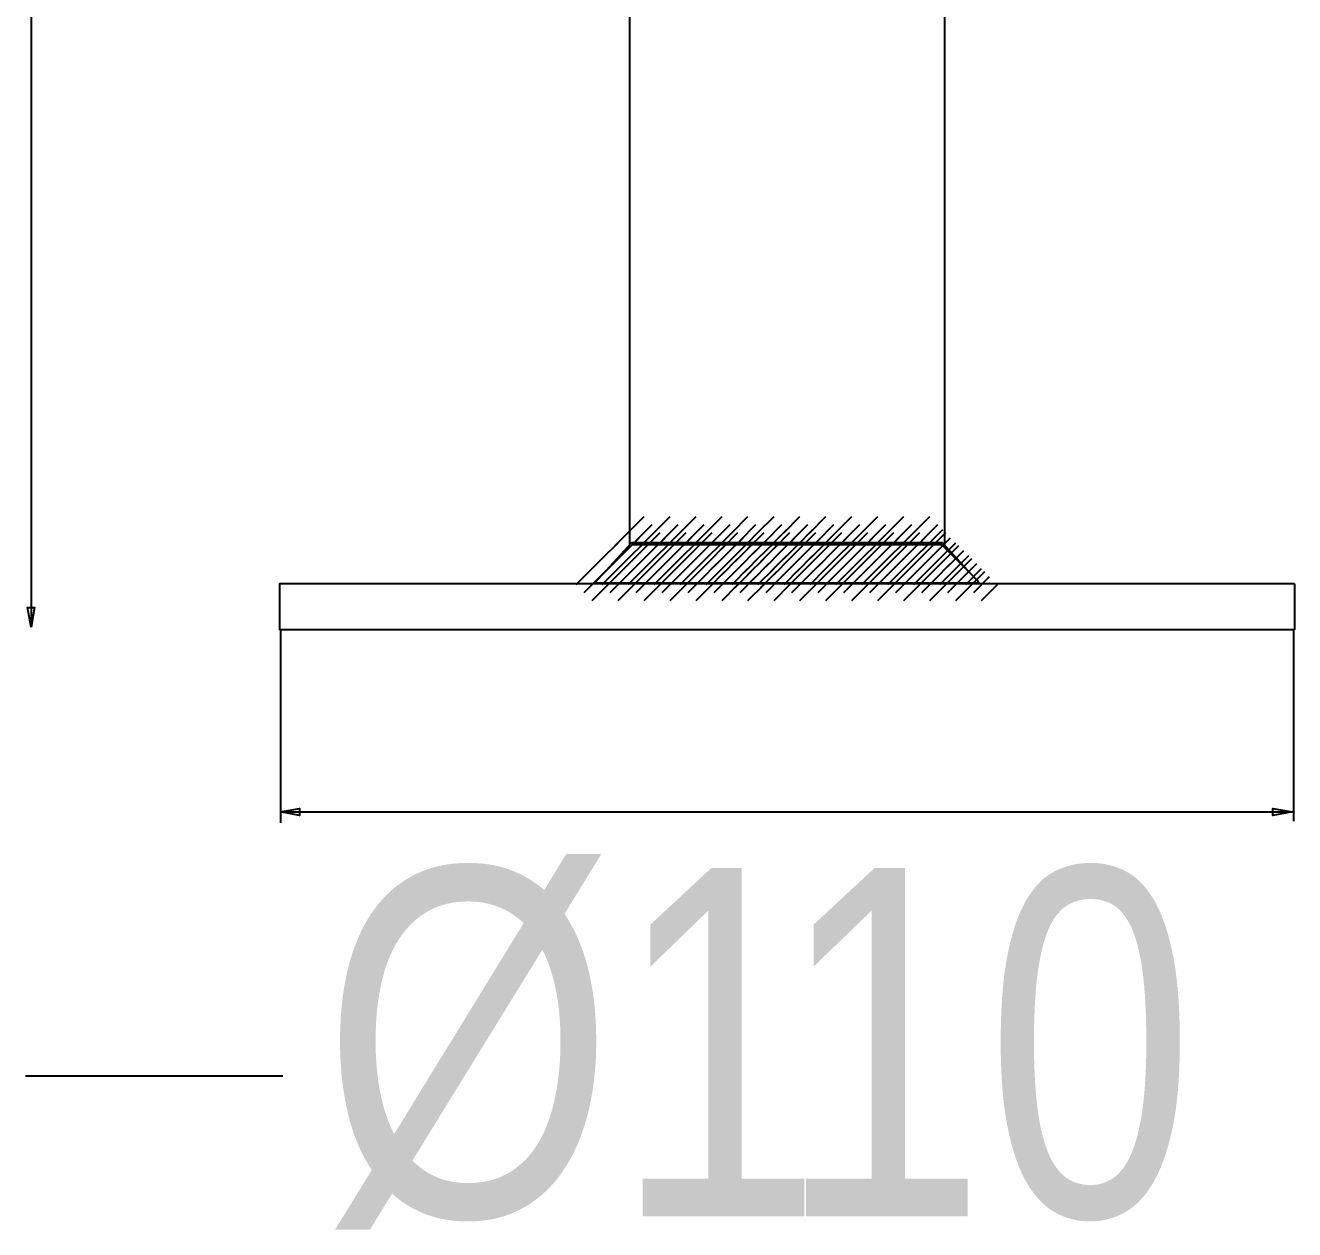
# Model space of a CAD drawing. Extents: x 0 to 170, y 4 to 247.
# Drawn here: x 14.37 to 28.17, y 4.33 to 17.42 of the extents above; entities that cross this region are included whole.
import ezdxf

# ---------------------------------------------------------------- set-up
doc = ezdxf.new("R2010")
doc.units = 0
doc.layers.add('LIVELLO_1', color=160, linetype='Continuous')
doc.styles.add('STD', font='txt')

# ---------------------------------------------------------------- blocks, each defined once
blk = doc.blocks.new('AI9-BLK169')
at = {"layer": 'LIVELLO_1', "color": 7}
for p, q in [((1.839423, -0.131086), (2.011677, 0.04358)), ((1.925895, -0.21618), (2.099011, -0.044614)), ((2.011677, -0.30403), (2.186171, -0.131086))]:
    blk.add_line(p, q, dxfattribs=at)
blk = doc.blocks.new('AI9-BLK168')
at = {"layer": 'LIVELLO_1', "color": 7}
blk.add_blockref('AI9-BLK169', (0, 0), dxfattribs=at)
blk = doc.blocks.new('AI9-BLK165')
at = {"layer": 'LIVELLO_1', "color": 7}
for p, q in [((1.660967, -0.131086), (1.835461, 0.04358)), ((1.7483, -0.21618), (1.922794, -0.044614)), ((1.835461, -0.30403), (2.008577, -0.131086))]:
    blk.add_line(p, q, dxfattribs=at)
blk = doc.blocks.new('AI9-BLK164')
at = {"layer": 'LIVELLO_1', "color": 7}
blk.add_blockref('AI9-BLK165', (0, 0), dxfattribs=at)
blk = doc.blocks.new('AI9-BLK163')
at = {"layer": 'LIVELLO_1', "color": 7}
for p, q in [((1.768712, -0.060634), (1.941828, 0.113688)), ((1.854495, -0.145728), (2.029161, 0.027216)), ((1.941828, -0.233922), (2.115633, -0.060634))]:
    blk.add_line(p, q, dxfattribs=at)
blk = doc.blocks.new('AI9-BLK162')
at = {"layer": 'LIVELLO_1', "color": 7}
blk.add_blockref('AI9-BLK163', (0, 0), dxfattribs=at)
blk = doc.blocks.new('AI9-BLK159')
at = {"layer": 'LIVELLO_1', "color": 7}
for p, q in [((1.379502, -0.131086), (1.553996, 0.04358)), ((1.466663, -0.21618), (1.639779, -0.044614)), ((1.553996, -0.30403), (1.726251, -0.131086))]:
    blk.add_line(p, q, dxfattribs=at)
blk = doc.blocks.new('AI9-BLK158')
at = {"layer": 'LIVELLO_1', "color": 7}
blk.add_blockref('AI9-BLK159', (0, 0), dxfattribs=at)
blk = doc.blocks.new('AI9-BLK157')
at = {"layer": 'LIVELLO_1', "color": 7}
for p, q in [((1.520579, -0.060634), (1.694384, 0.113688)), ((1.607051, -0.145728), (1.780167, 0.027216)), ((1.694384, -0.233922), (1.8675, -0.060634))]:
    blk.add_line(p, q, dxfattribs=at)
blk = doc.blocks.new('AI9-BLK156')
at = {"layer": 'LIVELLO_1', "color": 7}
blk.add_blockref('AI9-BLK157', (0, 0), dxfattribs=at)
blk = doc.blocks.new('AI9-BLK155')
at = {"layer": 'LIVELLO_1', "color": 7}
for p, q in [((1.660967, 0.037552), (1.835461, 0.209117)), ((1.7483, -0.050643), (1.922794, 0.122645)), ((1.835461, -0.137115), (2.008577, 0.037552))]:
    blk.add_line(p, q, dxfattribs=at)
blk = doc.blocks.new('AI9-BLK154')
at = {"layer": 'LIVELLO_1', "color": 7}
blk.add_blockref('AI9-BLK155', (0, 0), dxfattribs=at)
blk = doc.blocks.new('AI9-BLK151')
at = {"layer": 'LIVELLO_1', "color": 7}
for p, q in [((1.097866, -0.131086), (1.270121, 0.04358)), ((1.184338, -0.217558), (1.357454, -0.044614)), ((1.270121, -0.30403), (1.444615, -0.131086))]:
    blk.add_line(p, q, dxfattribs=at)
blk = doc.blocks.new('AI9-BLK150')
at = {"layer": 'LIVELLO_1', "color": 7}
blk.add_blockref('AI9-BLK151', (0, 0), dxfattribs=at)
blk = doc.blocks.new('AI9-BLK149')
at = {"layer": 'LIVELLO_1', "color": 7}
for p, q in [((1.238253, -0.060634), (1.411369, 0.113688)), ((1.325587, -0.145728), (1.49853, 0.027216)), ((1.411369, -0.233922), (1.585864, -0.060634))]:
    blk.add_line(p, q, dxfattribs=at)
blk = doc.blocks.new('AI9-BLK148')
at = {"layer": 'LIVELLO_1', "color": 7}
blk.add_blockref('AI9-BLK149', (0, 0), dxfattribs=at)
blk = doc.blocks.new('AI9-BLK147')
at = {"layer": 'LIVELLO_1', "color": 7}
for p, q in [((1.379502, 0.037552), (1.553996, 0.209117)), ((1.466663, -0.050643), (1.639779, 0.122645)), ((1.553996, -0.137115), (1.726251, 0.037552))]:
    blk.add_line(p, q, dxfattribs=at)
blk = doc.blocks.new('AI9-BLK146')
at = {"layer": 'LIVELLO_1', "color": 7}
blk.add_blockref('AI9-BLK147', (0, 0), dxfattribs=at)
blk = doc.blocks.new('AI9-BLK145')
at = {"layer": 'LIVELLO_1', "color": 7}
for p, q in [((1.520579, 0.106798), (1.694384, 0.280086)), ((1.607051, 0.020326), (1.780167, 0.192236)), ((1.694384, -0.067524), (1.8675, 0.106798))]:
    blk.add_line(p, q, dxfattribs=at)
blk = doc.blocks.new('AI9-BLK144')
at = {"layer": 'LIVELLO_1', "color": 7}
blk.add_blockref('AI9-BLK145', (0, 0), dxfattribs=at)
blk = doc.blocks.new('AI9-BLK141')
at = {"layer": 'LIVELLO_1', "color": 7}
for p, q in [((0.81554, -0.131086), (0.988484, 0.04358)), ((0.901323, -0.21618), (1.075817, -0.044614)), ((0.988484, -0.30403), (1.1616, -0.131086))]:
    blk.add_line(p, q, dxfattribs=at)
blk = doc.blocks.new('AI9-BLK140')
at = {"layer": 'LIVELLO_1', "color": 7}
blk.add_blockref('AI9-BLK141', (0, 0), dxfattribs=at)
blk = doc.blocks.new('AI9-BLK139')
at = {"layer": 'LIVELLO_1', "color": 7}
for p, q in [((0.956617, -0.060634), (1.129733, 0.113688)), ((1.0424, -0.145728), (1.216894, 0.027216)), ((1.129733, -0.233922), (1.303538, -0.060634))]:
    blk.add_line(p, q, dxfattribs=at)
blk = doc.blocks.new('AI9-BLK138')
at = {"layer": 'LIVELLO_1', "color": 7}
blk.add_blockref('AI9-BLK139', (0, 0), dxfattribs=at)
blk = doc.blocks.new('AI9-BLK137')
at = {"layer": 'LIVELLO_1', "color": 7}
for p, q in [((1.097866, 0.037552), (1.270121, 0.209117)), ((1.184338, -0.050643), (1.357454, 0.122645)), ((1.270121, -0.137115), (1.444615, 0.037552))]:
    blk.add_line(p, q, dxfattribs=at)
blk = doc.blocks.new('AI9-BLK136')
at = {"layer": 'LIVELLO_1', "color": 7}
blk.add_blockref('AI9-BLK137', (0, 0), dxfattribs=at)
blk = doc.blocks.new('AI9-BLK135')
at = {"layer": 'LIVELLO_1', "color": 7}
for p, q in [((1.238253, 0.106798), (1.411369, 0.280086)), ((1.325587, 0.020326), (1.49853, 0.192236)), ((1.411369, -0.067524), (1.585864, 0.106798))]:
    blk.add_line(p, q, dxfattribs=at)
blk = doc.blocks.new('AI9-BLK134')
at = {"layer": 'LIVELLO_1', "color": 7}
blk.add_blockref('AI9-BLK135', (0, 0), dxfattribs=at)
blk = doc.blocks.new('AI9-BLK133')
at = {"layer": 'LIVELLO_1', "color": 7}
for p, q in [((1.379502, 0.177078), (1.553996, 0.350366)), ((1.466663, 0.090606), (1.639779, 0.264928)), ((1.553996, 0.004134), (1.726251, 0.177078))]:
    blk.add_line(p, q, dxfattribs=at)
blk = doc.blocks.new('AI9-BLK132')
at = {"layer": 'LIVELLO_1', "color": 7}
blk.add_blockref('AI9-BLK133', (0, 0), dxfattribs=at)
blk = doc.blocks.new('AI9-BLK129')
at = {"layer": 'LIVELLO_1', "color": 7}
for p, q in [((0.532353, -0.131086), (0.70702, 0.04358)), ((0.619687, -0.21618), (0.792803, -0.044614)), ((0.70702, -0.30403), (0.879274, -0.131086))]:
    blk.add_line(p, q, dxfattribs=at)
blk = doc.blocks.new('AI9-BLK128')
at = {"layer": 'LIVELLO_1', "color": 7}
blk.add_blockref('AI9-BLK129', (0, 0), dxfattribs=at)
blk = doc.blocks.new('AI9-BLK127')
at = {"layer": 'LIVELLO_1', "color": 7}
for p, q in [((0.673602, -0.060634), (0.847407, 0.113688)), ((0.760074, -0.145728), (0.934568, 0.027216)), ((0.847407, -0.233922), (1.020523, -0.060634))]:
    blk.add_line(p, q, dxfattribs=at)
blk = doc.blocks.new('AI9-BLK126')
at = {"layer": 'LIVELLO_1', "color": 7}
blk.add_blockref('AI9-BLK127', (0, 0), dxfattribs=at)
blk = doc.blocks.new('AI9-BLK125')
at = {"layer": 'LIVELLO_1', "color": 7}
for p, q in [((0.81554, 0.037552), (0.988484, 0.209117)), ((0.901323, -0.050643), (1.075817, 0.122645)), ((0.988484, -0.137115), (1.1616, 0.037552))]:
    blk.add_line(p, q, dxfattribs=at)
blk = doc.blocks.new('AI9-BLK124')
at = {"layer": 'LIVELLO_1', "color": 7}
blk.add_blockref('AI9-BLK125', (0, 0), dxfattribs=at)
blk = doc.blocks.new('AI9-BLK123')
at = {"layer": 'LIVELLO_1', "color": 7}
for p, q in [((0.956617, 0.106798), (1.129733, 0.280086)), ((1.0424, 0.020326), (1.216894, 0.192236)), ((1.129733, -0.067524), (1.303538, 0.106798))]:
    blk.add_line(p, q, dxfattribs=at)
blk = doc.blocks.new('AI9-BLK122')
at = {"layer": 'LIVELLO_1', "color": 7}
blk.add_blockref('AI9-BLK123', (0, 0), dxfattribs=at)
blk = doc.blocks.new('AI9-BLK121')
at = {"layer": 'LIVELLO_1', "color": 7}
for p, q in [((1.097866, 0.177078), (1.270121, 0.350366)), ((1.184338, 0.090606), (1.357454, 0.264928)), ((1.270121, 0.004134), (1.444615, 0.177078))]:
    blk.add_line(p, q, dxfattribs=at)
blk = doc.blocks.new('AI9-BLK120')
at = {"layer": 'LIVELLO_1', "color": 7}
blk.add_blockref('AI9-BLK121', (0, 0), dxfattribs=at)
blk = doc.blocks.new('AI9-BLK117')
at = {"layer": 'LIVELLO_1', "color": 7}
for p, q in [((0.250889, -0.131086), (0.423144, 0.04358)), ((0.33805, -0.21618), (0.510477, -0.044614)), ((0.423144, -0.30403), (0.597638, -0.131086))]:
    blk.add_line(p, q, dxfattribs=at)
blk = doc.blocks.new('AI9-BLK116')
at = {"layer": 'LIVELLO_1', "color": 7}
blk.add_blockref('AI9-BLK117', (0, 0), dxfattribs=at)
blk = doc.blocks.new('AI9-BLK115')
at = {"layer": 'LIVELLO_1', "color": 7}
for p, q in [((0.391277, -0.060634), (0.564393, 0.113688)), ((0.478438, -0.145728), (0.651554, 0.027216)), ((0.564393, -0.233922), (0.738887, -0.060634))]:
    blk.add_line(p, q, dxfattribs=at)
blk = doc.blocks.new('AI9-BLK114')
at = {"layer": 'LIVELLO_1', "color": 7}
blk.add_blockref('AI9-BLK115', (0, 0), dxfattribs=at)
blk = doc.blocks.new('AI9-BLK113')
at = {"layer": 'LIVELLO_1', "color": 7}
for p, q in [((0.532353, 0.037552), (0.70702, 0.209117)), ((0.619687, -0.050643), (0.792803, 0.122645)), ((0.70702, -0.137115), (0.879274, 0.037552))]:
    blk.add_line(p, q, dxfattribs=at)
blk = doc.blocks.new('AI9-BLK112')
at = {"layer": 'LIVELLO_1', "color": 7}
blk.add_blockref('AI9-BLK113', (0, 0), dxfattribs=at)
blk = doc.blocks.new('AI9-BLK111')
at = {"layer": 'LIVELLO_1', "color": 7}
for p, q in [((0.673602, 0.106798), (0.847407, 0.280086)), ((0.760074, 0.020326), (0.93319, 0.192236)), ((0.847407, -0.067524), (1.020523, 0.106798))]:
    blk.add_line(p, q, dxfattribs=at)
blk = doc.blocks.new('AI9-BLK110')
at = {"layer": 'LIVELLO_1', "color": 7}
blk.add_blockref('AI9-BLK111', (0, 0), dxfattribs=at)
blk = doc.blocks.new('AI9-BLK109')
at = {"layer": 'LIVELLO_1', "color": 7}
for p, q in [((0.81399, 0.177078), (0.988484, 0.350366)), ((0.901323, 0.090606), (1.075817, 0.264928)), ((0.988484, 0.002756), (1.1616, 0.177078))]:
    blk.add_line(p, q, dxfattribs=at)
blk = doc.blocks.new('AI9-BLK108')
at = {"layer": 'LIVELLO_1', "color": 7}
blk.add_blockref('AI9-BLK109', (0, 0), dxfattribs=at)
blk = doc.blocks.new('AI9-BLK105')
at = {"layer": 'LIVELLO_1', "color": 7}
for p, q in [((-0.031436, -0.131086), (0.141507, 0.04358)), ((0.054346, -0.217558), (0.22884, -0.044614)), ((0.141507, -0.30403), (0.314623, -0.131086))]:
    blk.add_line(p, q, dxfattribs=at)
blk = doc.blocks.new('AI9-BLK104')
at = {"layer": 'LIVELLO_1', "color": 7}
blk.add_blockref('AI9-BLK105', (0, 0), dxfattribs=at)
blk = doc.blocks.new('AI9-BLK103')
at = {"layer": 'LIVELLO_1', "color": 7}
for p, q in [((0.10964, -0.060634), (0.282756, 0.113688)), ((0.195423, -0.145728), (0.369917, 0.027216)), ((0.282756, -0.233922), (0.456561, -0.060634))]:
    blk.add_line(p, q, dxfattribs=at)
blk = doc.blocks.new('AI9-BLK102')
at = {"layer": 'LIVELLO_1', "color": 7}
blk.add_blockref('AI9-BLK103', (0, 0), dxfattribs=at)
blk = doc.blocks.new('AI9-BLK101')
at = {"layer": 'LIVELLO_1', "color": 7}
for p, q in [((0.250889, 0.037552), (0.423144, 0.209117)), ((0.33805, -0.050643), (0.510477, 0.122645)), ((0.423144, -0.137115), (0.597638, 0.037552))]:
    blk.add_line(p, q, dxfattribs=at)
blk = doc.blocks.new('AI9-BLK100')
at = {"layer": 'LIVELLO_1', "color": 7}
blk.add_blockref('AI9-BLK101', (0, 0), dxfattribs=at)
blk = doc.blocks.new('AI9-BLK99')
at = {"layer": 'LIVELLO_1', "color": 7}
for p, q in [((0.391277, 0.106798), (0.564393, 0.280086)), ((0.478438, 0.020326), (0.651554, 0.192236)), ((0.564393, -0.067524), (0.738887, 0.106798))]:
    blk.add_line(p, q, dxfattribs=at)
blk = doc.blocks.new('AI9-BLK98')
at = {"layer": 'LIVELLO_1', "color": 7}
blk.add_blockref('AI9-BLK99', (0, 0), dxfattribs=at)
blk = doc.blocks.new('AI9-BLK97')
at = {"layer": 'LIVELLO_1', "color": 7}
for p, q in [((0.532353, 0.177078), (0.70702, 0.350366)), ((0.619687, 0.090606), (0.792803, 0.264928)), ((0.70702, 0.002756), (0.879274, 0.177078))]:
    blk.add_line(p, q, dxfattribs=at)
blk = doc.blocks.new('AI9-BLK96')
at = {"layer": 'LIVELLO_1', "color": 7}
blk.add_blockref('AI9-BLK97', (0, 0), dxfattribs=at)
blk = doc.blocks.new('AI9-BLK93')
at = {"layer": 'LIVELLO_1', "color": 7}
for p, q in [((-0.314623, -0.131086), (-0.140129, 0.04358)), ((-0.22729, -0.21618), (-0.054174, -0.044614)), ((-0.140129, -0.30403), (0.032298, -0.131086))]:
    blk.add_line(p, q, dxfattribs=at)
blk = doc.blocks.new('AI9-BLK92')
at = {"layer": 'LIVELLO_1', "color": 7}
blk.add_blockref('AI9-BLK93', (0, 0), dxfattribs=at)
blk = doc.blocks.new('AI9-BLK91')
at = {"layer": 'LIVELLO_1', "color": 7}
for p, q in [((-0.173374, -0.060634), (0.000431, 0.113688)), ((-0.086903, -0.145728), (0.086214, 0.027216)), ((0.000431, -0.233922), (0.173547, -0.060634))]:
    blk.add_line(p, q, dxfattribs=at)
blk = doc.blocks.new('AI9-BLK90')
at = {"layer": 'LIVELLO_1', "color": 7}
blk.add_blockref('AI9-BLK91', (0, 0), dxfattribs=at)
blk = doc.blocks.new('AI9-BLK89')
at = {"layer": 'LIVELLO_1', "color": 7}
for p, q in [((-0.031436, 0.037552), (0.141507, 0.209117)), ((0.054346, -0.050643), (0.22884, 0.122645)), ((0.141507, -0.137115), (0.314623, 0.037552))]:
    blk.add_line(p, q, dxfattribs=at)
blk = doc.blocks.new('AI9-BLK88')
at = {"layer": 'LIVELLO_1', "color": 7}
blk.add_blockref('AI9-BLK89', (0, 0), dxfattribs=at)
blk = doc.blocks.new('AI9-BLK87')
at = {"layer": 'LIVELLO_1', "color": 7}
for p, q in [((0.10964, 0.106798), (0.282756, 0.280086)), ((0.195423, 0.020326), (0.369917, 0.192236)), ((0.282756, -0.067524), (0.456561, 0.106798))]:
    blk.add_line(p, q, dxfattribs=at)
blk = doc.blocks.new('AI9-BLK86')
at = {"layer": 'LIVELLO_1', "color": 7}
blk.add_blockref('AI9-BLK87', (0, 0), dxfattribs=at)
blk = doc.blocks.new('AI9-BLK85')
at = {"layer": 'LIVELLO_1', "color": 7}
for p, q in [((0.250889, 0.177078), (0.423144, 0.350366)), ((0.33805, 0.090606), (0.510477, 0.264928)), ((0.423144, 0.002756), (0.597638, 0.177078))]:
    blk.add_line(p, q, dxfattribs=at)
blk = doc.blocks.new('AI9-BLK84')
at = {"layer": 'LIVELLO_1', "color": 7}
blk.add_blockref('AI9-BLK85', (0, 0), dxfattribs=at)
blk = doc.blocks.new('AI9-BLK81')
at = {"layer": 'LIVELLO_1', "color": 7}
for p, q in [((-0.59626, -0.131086), (-0.423833, 0.04358)), ((-0.508927, -0.21618), (-0.3365, -0.044614)), ((-0.423833, -0.30403), (-0.249339, -0.131086))]:
    blk.add_line(p, q, dxfattribs=at)
blk = doc.blocks.new('AI9-BLK80')
at = {"layer": 'LIVELLO_1', "color": 7}
blk.add_blockref('AI9-BLK81', (0, 0), dxfattribs=at)
blk = doc.blocks.new('AI9-BLK79')
at = {"layer": 'LIVELLO_1', "color": 7}
for p, q in [((-0.4557, -0.060634), (-0.282584, 0.113688)), ((-0.368539, -0.145728), (-0.195423, 0.027216)), ((-0.282584, -0.233922), (-0.10809, -0.060634))]:
    blk.add_line(p, q, dxfattribs=at)
blk = doc.blocks.new('AI9-BLK78')
at = {"layer": 'LIVELLO_1', "color": 7}
blk.add_blockref('AI9-BLK79', (0, 0), dxfattribs=at)
blk = doc.blocks.new('AI9-BLK77')
at = {"layer": 'LIVELLO_1', "color": 7}
for p, q in [((-0.314623, 0.037552), (-0.140129, 0.209117)), ((-0.22729, -0.050643), (-0.054174, 0.122645)), ((-0.140129, -0.137115), (0.032298, 0.037552))]:
    blk.add_line(p, q, dxfattribs=at)
blk = doc.blocks.new('AI9-BLK76')
at = {"layer": 'LIVELLO_1', "color": 7}
blk.add_blockref('AI9-BLK77', (0, 0), dxfattribs=at)
blk = doc.blocks.new('AI9-BLK75')
at = {"layer": 'LIVELLO_1', "color": 7}
for p, q in [((-0.173374, 0.106798), (0.000431, 0.280086)), ((-0.086903, 0.020326), (0.086214, 0.192236)), ((0.000431, -0.067524), (0.173547, 0.106798))]:
    blk.add_line(p, q, dxfattribs=at)
blk = doc.blocks.new('AI9-BLK74')
at = {"layer": 'LIVELLO_1', "color": 7}
blk.add_blockref('AI9-BLK75', (0, 0), dxfattribs=at)
blk = doc.blocks.new('AI9-BLK73')
at = {"layer": 'LIVELLO_1', "color": 7}
for p, q in [((-0.031436, 0.177078), (0.141507, 0.350366)), ((0.054346, 0.090606), (0.22884, 0.264928)), ((0.141507, 0.004134), (0.314623, 0.177078))]:
    blk.add_line(p, q, dxfattribs=at)
blk = doc.blocks.new('AI9-BLK72')
at = {"layer": 'LIVELLO_1', "color": 7}
blk.add_blockref('AI9-BLK73', (0, 0), dxfattribs=at)
blk = doc.blocks.new('AI9-BLK69')
at = {"layer": 'LIVELLO_1', "color": 7}
for p, q in [((-0.878585, -0.131086), (-0.705469, 0.04358)), ((-0.79263, -0.21618), (-0.618136, -0.044614)), ((-0.705469, -0.30403), (-0.532353, -0.131086))]:
    blk.add_line(p, q, dxfattribs=at)
blk = doc.blocks.new('AI9-BLK68')
at = {"layer": 'LIVELLO_1', "color": 7}
blk.add_blockref('AI9-BLK69', (0, 0), dxfattribs=at)
blk = doc.blocks.new('AI9-BLK67')
at = {"layer": 'LIVELLO_1', "color": 7}
for p, q in [((-0.737337, -0.060634), (-0.564221, 0.113688)), ((-0.651554, -0.145728), (-0.47706, 0.027216)), ((-0.564221, -0.233922), (-0.390415, -0.060634))]:
    blk.add_line(p, q, dxfattribs=at)
blk = doc.blocks.new('AI9-BLK66')
at = {"layer": 'LIVELLO_1', "color": 7}
blk.add_blockref('AI9-BLK67', (0, 0), dxfattribs=at)
blk = doc.blocks.new('AI9-BLK65')
at = {"layer": 'LIVELLO_1', "color": 7}
for p, q in [((-0.59626, 0.037552), (-0.423833, 0.209117)), ((-0.508927, -0.050643), (-0.3365, 0.122645)), ((-0.423833, -0.137115), (-0.249339, 0.037552))]:
    blk.add_line(p, q, dxfattribs=at)
blk = doc.blocks.new('AI9-BLK64')
at = {"layer": 'LIVELLO_1', "color": 7}
blk.add_blockref('AI9-BLK65', (0, 0), dxfattribs=at)
blk = doc.blocks.new('AI9-BLK63')
at = {"layer": 'LIVELLO_1', "color": 7}
for p, q in [((-0.4557, 0.106798), (-0.282584, 0.280086)), ((-0.368539, 0.020326), (-0.195423, 0.192236)), ((-0.282584, -0.067524), (-0.10809, 0.106798))]:
    blk.add_line(p, q, dxfattribs=at)
blk = doc.blocks.new('AI9-BLK62')
at = {"layer": 'LIVELLO_1', "color": 7}
blk.add_blockref('AI9-BLK63', (0, 0), dxfattribs=at)
blk = doc.blocks.new('AI9-BLK61')
at = {"layer": 'LIVELLO_1', "color": 7}
for p, q in [((-0.314623, 0.177078), (-0.140129, 0.350366)), ((-0.22729, 0.090606), (-0.054174, 0.264928)), ((-0.140129, 0.002756), (0.032298, 0.177078))]:
    blk.add_line(p, q, dxfattribs=at)
blk = doc.blocks.new('AI9-BLK60')
at = {"layer": 'LIVELLO_1', "color": 7}
blk.add_blockref('AI9-BLK61', (0, 0), dxfattribs=at)
blk = doc.blocks.new('AI9-BLK57')
at = {"layer": 'LIVELLO_1', "color": 7}
for p, q in [((-1.1616, -0.131086), (-0.987106, 0.04358)), ((-1.074267, -0.217558), (-0.901151, -0.044614)), ((-0.987106, -0.30403), (-0.814679, -0.131086))]:
    blk.add_line(p, q, dxfattribs=at)
blk = doc.blocks.new('AI9-BLK56')
at = {"layer": 'LIVELLO_1', "color": 7}
blk.add_blockref('AI9-BLK57', (0, 0), dxfattribs=at)
blk = doc.blocks.new('AI9-BLK55')
at = {"layer": 'LIVELLO_1', "color": 7}
for p, q in [((-1.020351, -0.060634), (-0.846546, 0.113688)), ((-0.93319, -0.145728), (-0.760763, 0.027216)), ((-0.846546, -0.233922), (-0.67343, -0.060634))]:
    blk.add_line(p, q, dxfattribs=at)
blk = doc.blocks.new('AI9-BLK54')
at = {"layer": 'LIVELLO_1', "color": 7}
blk.add_blockref('AI9-BLK55', (0, 0), dxfattribs=at)
blk = doc.blocks.new('AI9-BLK53')
at = {"layer": 'LIVELLO_1', "color": 7}
for p, q in [((-0.878585, 0.037552), (-0.705469, 0.209117)), ((-0.79263, -0.050643), (-0.618136, 0.122645)), ((-0.705469, -0.137115), (-0.532353, 0.037552))]:
    blk.add_line(p, q, dxfattribs=at)
blk = doc.blocks.new('AI9-BLK52')
at = {"layer": 'LIVELLO_1', "color": 7}
blk.add_blockref('AI9-BLK53', (0, 0), dxfattribs=at)
blk = doc.blocks.new('AI9-BLK51')
at = {"layer": 'LIVELLO_1', "color": 7}
for p, q in [((-0.737337, 0.106798), (-0.564221, 0.280086)), ((-0.651554, 0.020326), (-0.47706, 0.192236)), ((-0.564221, -0.067524), (-0.390415, 0.106798))]:
    blk.add_line(p, q, dxfattribs=at)
blk = doc.blocks.new('AI9-BLK50')
at = {"layer": 'LIVELLO_1', "color": 7}
blk.add_blockref('AI9-BLK51', (0, 0), dxfattribs=at)
blk = doc.blocks.new('AI9-BLK49')
at = {"layer": 'LIVELLO_1', "color": 7}
for p, q in [((-0.59626, 0.177078), (-0.423833, 0.350366)), ((-0.508927, 0.090606), (-0.3365, 0.264928)), ((-0.423833, 0.002756), (-0.249339, 0.177078))]:
    blk.add_line(p, q, dxfattribs=at)
blk = doc.blocks.new('AI9-BLK48')
at = {"layer": 'LIVELLO_1', "color": 7}
blk.add_blockref('AI9-BLK49', (0, 0), dxfattribs=at)
blk = doc.blocks.new('AI9-BLK45')
at = {"layer": 'LIVELLO_1', "color": 7}
for p, q in [((-1.443237, -0.131086), (-1.27081, 0.04358)), ((-1.355903, -0.217558), (-1.183476, -0.044614)), ((-1.27081, -0.30403), (-1.096316, -0.131086))]:
    blk.add_line(p, q, dxfattribs=at)
blk = doc.blocks.new('AI9-BLK44')
at = {"layer": 'LIVELLO_1', "color": 7}
blk.add_blockref('AI9-BLK45', (0, 0), dxfattribs=at)
blk = doc.blocks.new('AI9-BLK43')
at = {"layer": 'LIVELLO_1', "color": 7}
for p, q in [((-1.302677, -0.060634), (-1.129561, 0.113688)), ((-1.215516, -0.145728), (-1.0424, 0.027216)), ((-1.129561, -0.233922), (-0.955067, -0.060634))]:
    blk.add_line(p, q, dxfattribs=at)
blk = doc.blocks.new('AI9-BLK42')
at = {"layer": 'LIVELLO_1', "color": 7}
blk.add_blockref('AI9-BLK43', (0, 0), dxfattribs=at)
blk = doc.blocks.new('AI9-BLK41')
at = {"layer": 'LIVELLO_1', "color": 7}
for p, q in [((-1.1616, 0.037552), (-0.987106, 0.209117)), ((-1.074267, -0.050643), (-0.901151, 0.122645)), ((-0.987106, -0.137115), (-0.814679, 0.037552))]:
    blk.add_line(p, q, dxfattribs=at)
blk = doc.blocks.new('AI9-BLK40')
at = {"layer": 'LIVELLO_1', "color": 7}
blk.add_blockref('AI9-BLK41', (0, 0), dxfattribs=at)
blk = doc.blocks.new('AI9-BLK39')
at = {"layer": 'LIVELLO_1', "color": 7}
for p, q in [((-1.020351, 0.106798), (-0.846546, 0.280086)), ((-0.93319, 0.020326), (-0.760763, 0.192236)), ((-0.846546, -0.067524), (-0.67343, 0.106798))]:
    blk.add_line(p, q, dxfattribs=at)
blk = doc.blocks.new('AI9-BLK38')
at = {"layer": 'LIVELLO_1', "color": 7}
blk.add_blockref('AI9-BLK39', (0, 0), dxfattribs=at)
blk = doc.blocks.new('AI9-BLK37')
at = {"layer": 'LIVELLO_1', "color": 7}
for p, q in [((-0.878585, 0.177078), (-0.705469, 0.350366)), ((-0.79263, 0.090606), (-0.618136, 0.264928)), ((-0.705469, 0.002756), (-0.532353, 0.177078))]:
    blk.add_line(p, q, dxfattribs=at)
blk = doc.blocks.new('AI9-BLK36')
at = {"layer": 'LIVELLO_1', "color": 7}
blk.add_blockref('AI9-BLK37', (0, 0), dxfattribs=at)
blk = doc.blocks.new('AI9-BLK33')
at = {"layer": 'LIVELLO_1', "color": 7}
for p, q in [((-1.725562, -0.131086), (-1.552446, 0.04358)), ((-1.639607, -0.217558), (-1.465113, -0.044614)), ((-1.552446, -0.30403), (-1.37933, -0.131086))]:
    blk.add_line(p, q, dxfattribs=at)
blk = doc.blocks.new('AI9-BLK32')
at = {"layer": 'LIVELLO_1', "color": 7}
blk.add_blockref('AI9-BLK33', (0, 0), dxfattribs=at)
blk = doc.blocks.new('AI9-BLK31')
at = {"layer": 'LIVELLO_1', "color": 7}
for p, q in [((-1.584313, -0.060634), (-1.411197, 0.113688)), ((-1.49853, -0.145728), (-1.324036, 0.027216)), ((-1.411197, -0.233922), (-1.237392, -0.060634))]:
    blk.add_line(p, q, dxfattribs=at)
blk = doc.blocks.new('AI9-BLK30')
at = {"layer": 'LIVELLO_1', "color": 7}
blk.add_blockref('AI9-BLK31', (0, 0), dxfattribs=at)
blk = doc.blocks.new('AI9-BLK29')
at = {"layer": 'LIVELLO_1', "color": 7}
for p, q in [((-1.443237, 0.037552), (-1.27081, 0.209117)), ((-1.355903, -0.050643), (-1.183476, 0.122645)), ((-1.27081, -0.137115), (-1.096316, 0.037552))]:
    blk.add_line(p, q, dxfattribs=at)
blk = doc.blocks.new('AI9-BLK28')
at = {"layer": 'LIVELLO_1', "color": 7}
blk.add_blockref('AI9-BLK29', (0, 0), dxfattribs=at)
blk = doc.blocks.new('AI9-BLK27')
at = {"layer": 'LIVELLO_1', "color": 7}
for p, q in [((-1.302677, 0.106798), (-1.129561, 0.280086)), ((-1.215516, 0.020326), (-1.0424, 0.192236)), ((-1.129561, -0.067524), (-0.955067, 0.106798))]:
    blk.add_line(p, q, dxfattribs=at)
blk = doc.blocks.new('AI9-BLK26')
at = {"layer": 'LIVELLO_1', "color": 7}
blk.add_blockref('AI9-BLK27', (0, 0), dxfattribs=at)
blk = doc.blocks.new('AI9-BLK25')
at = {"layer": 'LIVELLO_1', "color": 7}
for p, q in [((-1.1616, 0.177078), (-0.987106, 0.350366)), ((-1.074267, 0.090606), (-0.901151, 0.264928)), ((-0.987106, 0.002756), (-0.814679, 0.177078))]:
    blk.add_line(p, q, dxfattribs=at)
blk = doc.blocks.new('AI9-BLK24')
at = {"layer": 'LIVELLO_1', "color": 7}
blk.add_blockref('AI9-BLK25', (0, 0), dxfattribs=at)
blk = doc.blocks.new('AI9-BLK21')
at = {"layer": 'LIVELLO_1', "color": 7}
for p, q in [((-2.008577, -0.131086), (-1.834083, 0.04358)), ((-1.921244, -0.21618), (-1.748128, -0.044614)), ((-1.834083, -0.30403), (-1.661656, -0.131086))]:
    blk.add_line(p, q, dxfattribs=at)
blk = doc.blocks.new('AI9-BLK20')
at = {"layer": 'LIVELLO_1', "color": 7}
blk.add_blockref('AI9-BLK21', (0, 0), dxfattribs=at)
blk = doc.blocks.new('AI9-BLK19')
at = {"layer": 'LIVELLO_1', "color": 7}
for p, q in [((-1.867328, -0.060634), (-1.693523, 0.113688)), ((-1.780167, -0.145728), (-1.60774, 0.027216)), ((-1.693523, -0.233922), (-1.520579, -0.060634))]:
    blk.add_line(p, q, dxfattribs=at)
blk = doc.blocks.new('AI9-BLK18')
at = {"layer": 'LIVELLO_1', "color": 7}
blk.add_blockref('AI9-BLK19', (0, 0), dxfattribs=at)
blk = doc.blocks.new('AI9-BLK17')
at = {"layer": 'LIVELLO_1', "color": 7}
for p, q in [((-1.72694, 0.037552), (-1.552446, 0.209117)), ((-1.639607, -0.050643), (-1.465113, 0.122645)), ((-1.552446, -0.137115), (-1.37933, 0.037552))]:
    blk.add_line(p, q, dxfattribs=at)
blk = doc.blocks.new('AI9-BLK16')
at = {"layer": 'LIVELLO_1', "color": 7}
blk.add_blockref('AI9-BLK17', (0, 0), dxfattribs=at)
blk = doc.blocks.new('AI9-BLK15')
at = {"layer": 'LIVELLO_1', "color": 7}
for p, q in [((-1.584313, 0.106798), (-1.411197, 0.280086)), ((-1.49853, 0.020326), (-1.324036, 0.192236)), ((-1.411197, -0.067524), (-1.237392, 0.106798))]:
    blk.add_line(p, q, dxfattribs=at)
blk = doc.blocks.new('AI9-BLK14')
at = {"layer": 'LIVELLO_1', "color": 7}
blk.add_blockref('AI9-BLK15', (0, 0), dxfattribs=at)
blk = doc.blocks.new('AI9-BLK13')
at = {"layer": 'LIVELLO_1', "color": 7}
for p, q in [((-1.443237, 0.177078), (-1.27081, 0.350366)), ((-1.355903, 0.090606), (-1.183476, 0.264928)), ((-1.27081, 0.002756), (-1.096316, 0.177078))]:
    blk.add_line(p, q, dxfattribs=at)
blk = doc.blocks.new('AI9-BLK12')
at = {"layer": 'LIVELLO_1', "color": 7}
blk.add_blockref('AI9-BLK13', (0, 0), dxfattribs=at)
blk = doc.blocks.new('AI9-BLK11')
at = {"layer": 'LIVELLO_1', "color": 7}
for p, q in [((-2.185482, -0.131086), (-2.013055, 0.04358)), ((-2.098149, -0.21618), (-1.925722, -0.044614)), ((-2.013055, -0.30403), (-1.838561, -0.131086))]:
    blk.add_line(p, q, dxfattribs=at)
blk = doc.blocks.new('AI9-BLK10')
at = {"layer": 'LIVELLO_1', "color": 7}
blk.add_blockref('AI9-BLK11', (0, 0), dxfattribs=at)
blk = doc.blocks.new('AI9-BLK9')
at = {"layer": 'LIVELLO_1', "color": 7}
for p, q in [((-2.115203, -0.060634), (-1.942086, 0.113688)), ((-2.028042, -0.145728), (-1.854926, 0.027216)), ((-1.942086, -0.233922), (-1.767592, -0.060634))]:
    blk.add_line(p, q, dxfattribs=at)
blk = doc.blocks.new('AI9-BLK8')
at = {"layer": 'LIVELLO_1', "color": 7}
blk.add_blockref('AI9-BLK9', (0, 0), dxfattribs=at)
blk = doc.blocks.new('AI9-BLK7')
at = {"layer": 'LIVELLO_1', "color": 7}
for p, q in [((-2.008577, 0.037552), (-1.834083, 0.209117)), ((-1.921244, -0.050643), (-1.748128, 0.122645)), ((-1.834083, -0.137115), (-1.661656, 0.037552))]:
    blk.add_line(p, q, dxfattribs=at)
blk = doc.blocks.new('AI9-BLK6')
at = {"layer": 'LIVELLO_1', "color": 7}
blk.add_blockref('AI9-BLK7', (0, 0), dxfattribs=at)
blk = doc.blocks.new('AI9-BLK5')
at = {"layer": 'LIVELLO_1', "color": 7}
for p, q in [((-1.867328, 0.106798), (-1.693523, 0.280086)), ((-1.780167, 0.020326), (-1.60774, 0.192236)), ((-1.693523, -0.067524), (-1.520579, 0.106798))]:
    blk.add_line(p, q, dxfattribs=at)
blk = doc.blocks.new('AI9-BLK4')
at = {"layer": 'LIVELLO_1', "color": 7}
blk.add_blockref('AI9-BLK5', (0, 0), dxfattribs=at)
blk = doc.blocks.new('AI9-BLK3')
at = {"layer": 'LIVELLO_1', "color": 7}
for p, q in [((-1.72694, 0.177078), (-1.552446, 0.350366)), ((-1.639607, 0.090606), (-1.465113, 0.264928)), ((-1.552446, 0.002756), (-1.37933, 0.177078))]:
    blk.add_line(p, q, dxfattribs=at)
blk = doc.blocks.new('AI9-BLK2')
at = {"layer": 'LIVELLO_1', "color": 7}
blk.add_blockref('AI9-BLK3', (0, 0), dxfattribs=at)
blk = doc.blocks.new('AI9-BLK1')
at = {"layer": 'LIVELLO_1', "color": 7}
for p, q in [((-70.482, -90.361), (-70.482, -114.535)), ((-63.974, -91.977), (-63.974, -113.637)), ((-60.551, -91.977), (-60.551, -113.637)), ((-64.345, -114.04), (-63.946, -113.64)), ((-56.743, -114.066), (-56.743, -114.565)), ((-67.77, -114.565), (-67.77, -116.662)), ((-56.755, -114.564), (-56.755, -116.645)), ((-67.77, -116.544), (-56.769, -116.544)), ((-67.745, -119.416), (-70.543, -119.416))]:
    blk.add_line(p, q, dxfattribs=at)
blk.add_lwpolyline([(-62.263, -114.054), (-60.172, -114.054), (-60.573, -113.62), (-63.952, -113.62), (-64.353, -114.054)], close=True, dxfattribs=at)
for points in [[(-60.179, -114.04), (-60.579, -113.64), (-63.946, -113.64)], [(-56.743, -114.066), (-62.263, -114.066), (-67.782, -114.066), (-67.782, -114.565)], [(-70.482, -114.535), (-70.52, -114.324), (-70.445, -114.324), (-70.482, -114.535)], [(-56.743, -114.565), (-62.263, -114.565), (-67.782, -114.565)], [(-67.77, -116.544), (-67.561, -116.506), (-67.561, -116.584), (-67.77, -116.544)], [(-56.769, -116.544), (-56.98, -116.584), (-56.98, -116.506), (-56.769, -116.544)]]:
    blk.add_lwpolyline(points, dxfattribs=at)
for name, p in [('AI9-BLK2', (-62.263, -113.685)), ('AI9-BLK12', (-62.263, -113.685)), ('AI9-BLK24', (-62.263, -113.685)), ('AI9-BLK36', (-62.263, -113.685)), ('AI9-BLK48', (-62.263, -113.685)), ('AI9-BLK60', (-62.263, -113.685)), ('AI9-BLK72', (-62.263, -113.685)), ('AI9-BLK84', (-62.263, -113.685)), ('AI9-BLK96', (-62.263, -113.685)), ('AI9-BLK108', (-62.263, -113.685)), ('AI9-BLK120', (-62.263, -113.685)), ('AI9-BLK132', (-62.263, -113.685)), ('AI9-BLK4', (-62.263, -113.756)), ('AI9-BLK14', (-62.263, -113.756)), ('AI9-BLK26', (-62.263, -113.756)), ('AI9-BLK38', (-62.263, -113.756)), ('AI9-BLK50', (-62.263, -113.756)), ('AI9-BLK62', (-62.263, -113.756)), ('AI9-BLK74', (-62.263, -113.756)), ('AI9-BLK86', (-62.263, -113.756)), ('AI9-BLK98', (-62.263, -113.756)), ('AI9-BLK110', (-62.263, -113.756)), ('AI9-BLK122', (-62.263, -113.756)), ('AI9-BLK134', (-62.263, -113.756)), ('AI9-BLK144', (-62.263, -113.756)), ('AI9-BLK6', (-62.263, -113.827)), ('AI9-BLK16', (-62.263, -113.827)), ('AI9-BLK28', (-62.263, -113.827)), ('AI9-BLK40', (-62.263, -113.827)), ('AI9-BLK52', (-62.263, -113.827)), ('AI9-BLK64', (-62.263, -113.827)), ('AI9-BLK76', (-62.263, -113.827)), ('AI9-BLK88', (-62.263, -113.827)), ('AI9-BLK100', (-62.263, -113.827)), ('AI9-BLK112', (-62.263, -113.827)), ('AI9-BLK124', (-62.263, -113.827)), ('AI9-BLK136', (-62.263, -113.827)), ('AI9-BLK146', (-62.263, -113.827)), ('AI9-BLK154', (-62.263, -113.827)), ('AI9-BLK8', (-62.298, -113.872)), ('AI9-BLK18', (-62.263, -113.872)), ('AI9-BLK30', (-62.263, -113.872)), ('AI9-BLK42', (-62.263, -113.872)), ('AI9-BLK54', (-62.263, -113.872)), ('AI9-BLK66', (-62.263, -113.872)), ('AI9-BLK78', (-62.263, -113.872)), ('AI9-BLK90', (-62.263, -113.872)), ('AI9-BLK102', (-62.263, -113.872)), ('AI9-BLK114', (-62.263, -113.872)), ('AI9-BLK126', (-62.263, -113.872)), ('AI9-BLK138', (-62.263, -113.872)), ('AI9-BLK148', (-62.263, -113.872)), ('AI9-BLK156', (-62.263, -113.872)), ('AI9-BLK162', (-62.228, -113.872)), ('AI9-BLK10', (-62.368, -113.942)), ('AI9-BLK20', (-62.263, -113.942)), ('AI9-BLK32', (-62.263, -113.942)), ('AI9-BLK44', (-62.263, -113.942)), ('AI9-BLK56', (-62.263, -113.942)), ('AI9-BLK68', (-62.263, -113.942)), ('AI9-BLK80', (-62.263, -113.942)), ('AI9-BLK92', (-62.263, -113.942)), ('AI9-BLK104', (-62.263, -113.942)), ('AI9-BLK116', (-62.263, -113.942)), ('AI9-BLK128', (-62.263, -113.942)), ('AI9-BLK140', (-62.263, -113.942)), ('AI9-BLK150', (-62.263, -113.942)), ('AI9-BLK158', (-62.263, -113.942)), ('AI9-BLK164', (-62.263, -113.942)), ('AI9-BLK168', (-62.158, -113.942))]:
    blk.add_blockref(name, p, dxfattribs=at)
at = {"layer": 'LIVELLO_1', "color": 7, "char_height": 3.78764, "attachment_point": 1, "style": 'STD'}
for s, insert in [('\\fArial Narrow|b0|i0;\\H3.7876;\\W0.94;\\C7;Ø1', (-67.316, -117.155)), ('\\fArial Narrow|b0|i0;\\H3.7876;\\W0.94;\\C7;10', (-62.367, -117.155))]:
    blk.add_mtext(s, dxfattribs=dict(at, insert=insert))

msp = doc.modelspace()

# ---------------------------------------------------------------- block references
at = {"layer": 'LIVELLO_1', "color": 7}
msp.add_blockref('AI9-BLK1', (84.912991, 125.41517), dxfattribs=at)

doc.saveas('drawing.dxf')
